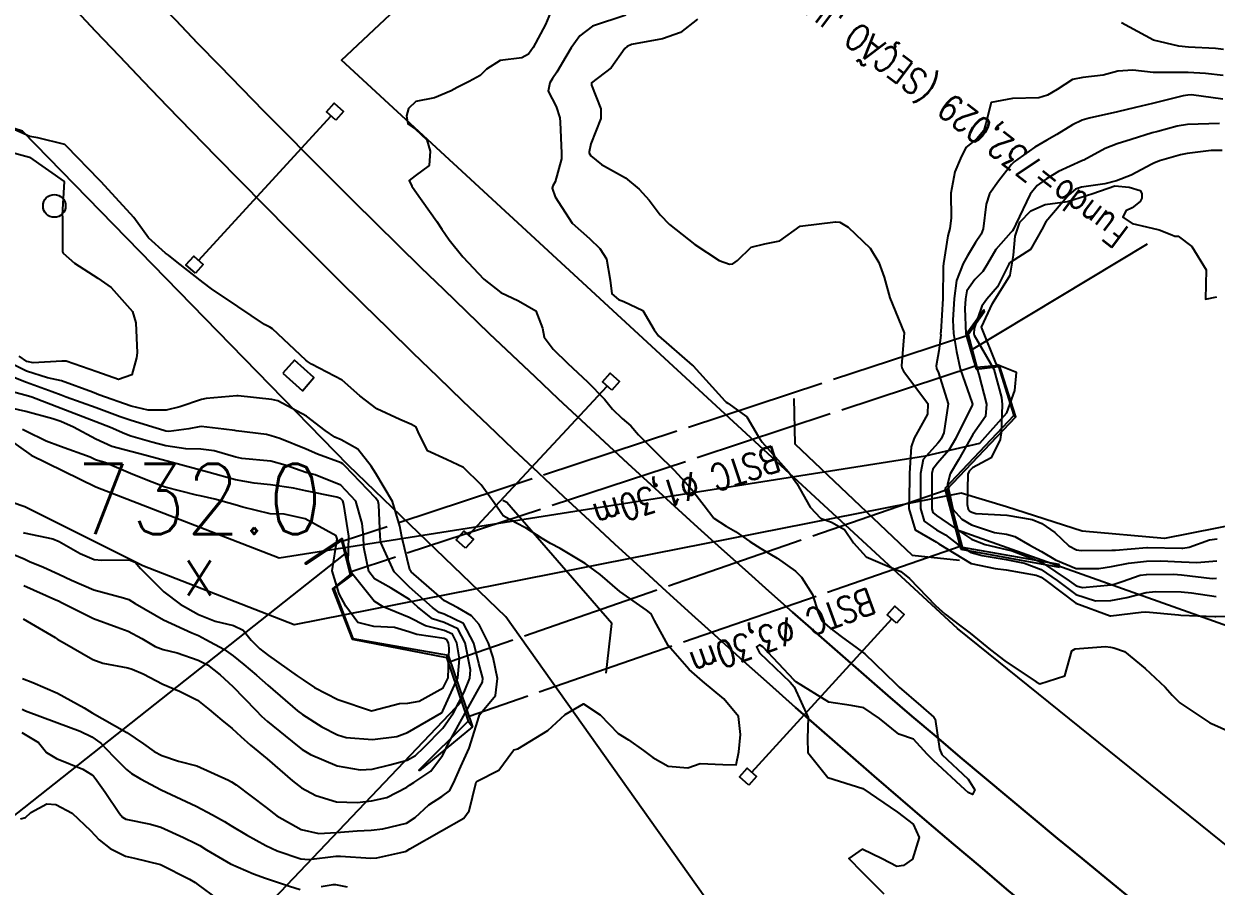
# Model space of a CAD drawing. Header units: metres. Extents: x 318500 to 325275, y 7408834 to 7428799.
# Drawn here: x 323262 to 323330, y 7420963.3 to 7421012.5 of the extents above; entities that cross this region are included whole.
import ezdxf
from ezdxf.enums import TextEntityAlignment as Align

# ---------------------------------------------------------------- set-up
doc = ezdxf.new("R2010")
doc.units = ezdxf.units.M
doc.header["$MEASUREMENT"] = 0
doc.linetypes.add('CONTINUO', pattern=[0])
doc.linetypes.add('TRACEJADO', pattern=[8.7, 8, -0.7])
for name, color, linetype in [('ALA', 45, 'Continuous'), ('Armário', 45, 'Continuous'), ('BUEIRO', 151, 'Continuous'), ('Curvas de Nivel 1m', 11, 'Continuous'), ('Curvas de Nivel 5m', 15, 'Continuous'), ('Divisas', 45, 'Continuous'), ('Hidrografia', 140, 'Continuous'), ('Linha Férrea', 20, 'Continuous'), ('Pontes_Viadutos_Tubos', 190, 'Continuous'), ('Pontos Cotados', 45, 'Continuous'), ('Postes', 20, 'Continuous'), ('Pórticos', 45, 'Continuous'), ('TEXTO', 45, 'Continuous'), ('Vias Primárias', 230, 'Continuous')]:
    doc.layers.add(name, color=color, linetype=linetype)
doc.styles.add('ROMANS', font='romans', dxfattribs={"height": 0.2})
doc.styles.add('Style-STANDARD', font='STANDARD.shx')

# ---------------------------------------------------------------- blocks, each defined once
blk = doc.blocks.new('ELVTXT_70')
at = {"layer": 'Pontos Cotados', "linetype": 'Continuous', "style": 'Style-STANDARD'}
for s, height, p in [('732.0', 4, (0, 4)), ('x', 3, (0, 0))]:
    blk.add_text(s, height=height, dxfattribs=at).set_placement(p, align=Align.MIDDLE_CENTER)

msp = doc.modelspace()

# ---------------------------------------------------------------- linework, layer by layer
at = {"layer": 'ALA', "linetype": 'CONTINUO'}
for points in [[(323315.743, 7420994.803, 734.858), (323316.749, 7420996.204, 734.381)], [(323316.749, 7420996.204, 734.381), (323316.767, 7420996.05, 732.135), (323315.86, 7420994.767, 731.961)], [(323316.3, 7420992.81, 735.321), (323317.577, 7420992.962, 735.197), (323318.466, 7420990.154, 735.338), (323314.518, 7420986.005, 736.303)], [(323317.64, 7420993.012, 731.981), (323316.353, 7420992.893, 732.019)], [(323318.574, 7420990.091, 731.934), (323317.64, 7420993.012, 731.981), (323317.577, 7420992.962, 735.197)], [(323314.632, 7420985.94, 731.996), (323318.574, 7420990.091, 731.934), (323318.466, 7420990.154, 735.338)], [(323280.163, 7420983.161, 735.763), (323278.034, 7420981.74, 734.266)], [(323280.109, 7420983.034, 732.501), (323278.108, 7420981.684, 732.982), (323278.034, 7420981.74, 734.266)], [(323315.504, 7420982.645, 732.054), (323321.019, 7420981.685, 731.976), (323321.06, 7420981.518, 735.376)], [(323315.437, 7420982.546, 736.361), (323321.06, 7420981.518, 735.376)], [(323280.604, 7420981.093, 732.855), (323279.598, 7420980.285, 732.411), (323279.676, 7420980.287, 735.708)], [(323280.721, 7420981.078, 735.74), (323279.676, 7420980.287, 735.708), (323280.761, 7420977.451, 735.763), (323286.192, 7420976.491, 736.745)], [(323279.598, 7420980.285, 732.411), (323280.72, 7420977.401, 732.47), (323280.761, 7420977.451, 735.763)], [(323280.72, 7420977.401, 732.47), (323286.112, 7420976.366, 732.436)], [(323287.338, 7420972.734, 732.501), (323284.527, 7420969.928, 733.791), (323284.544, 7420969.894, 736.195)], [(323287.593, 7420972.407, 737.016), (323284.544, 7420969.894, 736.195)]]:
    msp.add_polyline3d(points, dxfattribs=at)
at = {"layer": 'Armário'}
msp.add_lwpolyline([(323276.77, 7420992.566), (323277.884, 7420991.576), (323278.544, 7420992.32), (323277.43, 7420993.309)], close=True, dxfattribs=at)
at = {"layer": 'BUEIRO', "linetype": 'TRACEJADO', "flags": 128}
for points in [[(323315.769, 7420994.709), (323280.209, 7420982.99)], [(323316.255, 7420992.973), (323280.675, 7420981.249)], [(323314.548, 7420985.892), (323286.321, 7420976.117)], [(323315.398, 7420982.694), (323287.391, 7420972.995)]]:
    msp.add_lwpolyline(points, dxfattribs=at)
at = {"layer": 'BUEIRO', "linetype": 'CONTINUO'}
for points in [[(323315.743, 7420994.803, 734.858), (323316.3, 7420992.81, 735.321)], [(323315.743, 7420994.803, 734.858), (323315.86, 7420994.767, 731.961), (323316.353, 7420992.893, 732.019), (323316.3, 7420992.81, 735.321)], [(323314.518, 7420986.005, 736.303), (323315.437, 7420982.546, 736.361)], [(323314.518, 7420986.005, 736.303), (323314.632, 7420985.94, 731.996), (323315.504, 7420982.645, 732.054), (323315.437, 7420982.546, 736.361)], [(323280.163, 7420983.161, 735.763), (323280.109, 7420983.034, 732.501), (323280.604, 7420981.093, 732.855), (323280.721, 7420981.078, 735.74)], [(323280.721, 7420981.078, 735.74), (323280.163, 7420983.161, 735.763)], [(323286.192, 7420976.491, 736.745), (323286.112, 7420976.366, 732.436), (323287.338, 7420972.734, 732.501), (323287.593, 7420972.407, 737.016)], [(323286.192, 7420976.491, 736.745), (323287.593, 7420972.407, 737.016)]]:
    msp.add_polyline3d(points, dxfattribs=at)
at = {"layer": 'Curvas de Nivel 1m', "flags": 128}
for points, elevation in [([(323292.029, 7421013.136), (323291.742, 7421012.459), (323291.042, 7421011.151), (323290.785, 7421010.773), (323290.401, 7421010.553), (323289.168, 7421010.409), (323288.391, 7421009.916), (323288.032, 7421009.547), (323287.39, 7421009.2), (323286.719, 7421008.863), (323286.372, 7421008.674), (323285.415, 7421008.274), (323284.362, 7421008.061), (323283.931, 7421007.671), (323283.827, 7421007.248), (323283.898, 7421006.799), (323284.342, 7421006.482), (323284.98, 7421005.874), (323285.178, 7421005.227), (323285.125, 7421004.421), (323284.309, 7421003.833), (323283.98, 7421003.57), (323284.134, 7421003.242), (323284.296, 7421002.995), (323285.561, 7421001.221), (323285.844, 7421000.794), (323286.26, 7421000.173), (323287.03, 7420999.202), (323288.231, 7420997.929), (323289.195, 7420997.175), (323290.213, 7420996.706), (323291.19, 7420996.131), (323291.572, 7420995.139), (323291.677, 7420994.623), (323292.182, 7420993.95), (323293.026, 7420993.121), (323294.154, 7420992.072), (323295.117, 7420991.095), (323295.572, 7420990.526), (323296.129, 7420989.987), (323296.622, 7420989.57), (323297.062, 7420989.066), (323298.104, 7420988.013), (323299.081, 7420987.04), (323300.074, 7420985.964), (323300.804, 7420985.019), (323301.346, 7420984.304), (323302.049, 7420983.856), (323302.591, 7420983.537), (323303.396, 7420982.98), (323304.034, 7420982.582), (323304.967, 7420982.02), (323306.015, 7420981.274), (323306.35, 7420980.945), (323306.976, 7420979.954), (323307.306, 7420978.93), (323307.508, 7420978.459), (323307.971, 7420978.047), (323308.618, 7420977.562), (323309.527, 7420976.896), (323309.955, 7420976.566), (323311.715, 7420974.872), (323311.927, 7420974.669), (323313.155, 7420973.608), (323313.902, 7420972.949), (323313.965, 7420972.839), (323314.21, 7420971.161), (323314.356, 7420970.833), (323315.859, 7420969.419), (323316.224, 7420968.806), (323316.109, 7420968.544), (323315.848, 7420968.667), (323315.683, 7420968.813), (323313.875, 7420970.488), (323313.51, 7420970.846), (323312.737, 7420971.706), (323311.891, 7420971.988), (323310.801, 7420972.881), (323309.909, 7420973.489), (323309.184, 7420973.628), (323307.913, 7420973.806), (323306.063, 7420974.948), (323305.932, 7420975.07), (323304.145, 7420976.968), (323303.961, 7420977.083), (323303.776, 7420976.973), (323303.955, 7420976.624), (323305.699, 7420974.952), (323305.926, 7420974.688), (323306.728, 7420972.938), (323306.7, 7420971.75), (323306.711, 7420970.938), (323307.859, 7420969.521), (323309.85, 7420968.89), (323311.83, 7420967.538), (323312.714, 7420966.857), (323313.062, 7420966.1), (323312.674, 7420964.857), (323312.166, 7420964.493), (323311.794, 7420964.441), (323310.944, 7420964.879), (323309.805, 7420965.436), (323309.048, 7420964.901), (323309.789, 7420964.137), (323311.049, 7420962.877)], 738), ([(323296.335, 7421012.988), (323294.423, 7421012.362), (323293.715, 7421011.819), (323293.215, 7421011.122), (323292.913, 7421010.615), (323292.389, 7421009.744), (323292.141, 7421009.376), (323291.988, 7421009.136), (323291.897, 7421008.661), (323292.36, 7421007.774), (323292.566, 7421007.128), (323292.581, 7421006.895), (323292.657, 7421005.127), (323292.664, 7421004.788), (323292.305, 7421003.483), (323292.176, 7421003.258), (323292.139, 7421003.132), (323292.292, 7421002.629), (323293.277, 7421001.12), (323294.261, 7421000.258), (323294.844, 7420999.686), (323295.228, 7420999.095), (323295.441, 7420997.883), (323295.541, 7420997.09), (323295.909, 7420996.777), (323296.216, 7420996.67), (323297.298, 7420996.151), (323297.943, 7420995.054), (323298.195, 7420994.704), (323300.12, 7420993.03), (323300.169, 7420992.984), (323301.982, 7420991.002), (323302.056, 7420990.918), (323302.139, 7420990.855), (323303.235, 7420990.087), (323303.885, 7420988.974), (323304.115, 7420988.638), (323305.605, 7420986.955), (323306.08, 7420986.275), (323306.848, 7420984.938), (323307.434, 7420984.309), (323308.052, 7420984.072), (323308.801, 7420983.663), (323309.316, 7420982.901), (323310.028, 7420982.104), (323311.362, 7420981.534), (323312.016, 7420981.272), (323312.51, 7420980.862), (323313.987, 7420979.332), (323314.551, 7420978.831), (323315.367, 7420978.213), (323315.969, 7420977.747), (323317.126, 7420976.798), (323317.951, 7420976.171), (323319.724, 7420974.972), (323319.932, 7420974.866), (323321.37, 7420975.307), (323321.759, 7420976.733), (323321.961, 7420976.855), (323323.68, 7420976.996), (323323.962, 7420976.951), (323324.166, 7420976.91), (323324.773, 7420976.698), (323325.946, 7420975.733), (323327.086, 7420974.663), (323327.483, 7420974.216), (323327.917, 7420973.784), (323329.637, 7420972.633), (323329.899, 7420972.519), (323331.207, 7420971.924)], 737), ([(323300.427, 7421012.767), (323299.455, 7421012.004), (323298.416, 7421011.642), (323296.646, 7421011.31), (323296.411, 7421011.201), (323296.268, 7421011.082), (323295.503, 7421009.984), (323294.38, 7421009.138), (323294.378, 7421008.994), (323294.899, 7421007.643), (323294.912, 7421007.102), (323294.335, 7421005.648), (323294.237, 7421005.205), (323294.247, 7421005.111), (323294.328, 7421004.966), (323294.948, 7421004.473), (323296.309, 7421003.708), (323297.086, 7421003.068), (323297.666, 7421002.432), (323298.286, 7421001.613), (323298.815, 7421001.045), (323300.263, 7420999.908), (323301.654, 7420999.009), (323302.247, 7420998.797), (323302.432, 7420998.813), (323302.698, 7420998.993), (323303.488, 7420999.755), (323304.265, 7420999.957), (323305.117, 7421000.112), (323306.28, 7421000.95), (323308.283, 7421001.205), (323308.543, 7421001.177), (323309.012, 7421000.909), (323310.262, 7420999.694), (323310.768, 7420998.885), (323311.067, 7420998.052), (323311.394, 7420996.878), (323312.2, 7420994.87), (323312.055, 7420992.988), (323312.076, 7420992.871), (323312.167, 7420992.688), (323313.55, 7420990.849), (323313.531, 7420990.246), (323312.782, 7420988.86), (323312.608, 7420988.368), (323312.502, 7420986.864), (323312.506, 7420986.441), (323312.478, 7420984.864), (323312.829, 7420983.639), (323314.041, 7420982.932), (323314.105, 7420982.903), (323314.183, 7420982.838), (323316.024, 7420981.714), (323317.386, 7420981.43), (323318.019, 7420981.361), (323319.725, 7420981.053), (323320.013, 7420980.948), (323320.28, 7420980.756), (323321.991, 7420979.457), (323323.951, 7420978.74), (323323.98, 7420978.734), (323325.722, 7420978.945), (323325.984, 7420978.955), (323327.845, 7420978.79), (323327.982, 7420978.779), (323329.915, 7420978.696), (323329.981, 7420978.692), (323331.871, 7420978.712)], 736), ([(323330.416, 7421011.036), (323329.961, 7421011.091), (323328.418, 7421011.161), (323327.863, 7421011.214), (323326.423, 7421011.561), (323324.59, 7421012.556)], 736), ([(323330.376, 7421008.191), (323328.586, 7421008.44), (323328.378, 7421008.437), (323328.107, 7421008.384), (323326.373, 7421007.959), (323325.391, 7421007.716), (323324.368, 7421007.476), (323322.761, 7421007.123), (323322.363, 7421007.005), (323321.812, 7421006.738), (323320.919, 7421006.184), (323320.346, 7421005.853), (323319.65, 7421005.461), (323318.68, 7421004.785), (323318.483, 7421004.632), (323318.325, 7421004.481), (323317.576, 7421003.532), (323317.064, 7421002.802), (323316.879, 7421002.22), (323316.716, 7421000.806), (323316.59, 7421000.492), (323316.268, 7421000.026), (323315.808, 7420999.265), (323315.574, 7420998.82), (323315.197, 7420997.864), (323315.05, 7420996.828), (323314.973, 7420995.594), (323315.012, 7420994.828), (323315.195, 7420993.815), (323315.402, 7420992.822), (323316.081, 7420990.871), (323316.097, 7420990.811), (323316.087, 7420990.758), (323315.14, 7420988.825), (323314.756, 7420988.184), (323314.099, 7420987.442), (323313.83, 7420987.108), (323313.776, 7420986.845), (323313.783, 7420985.126), (323313.782, 7420984.844), (323313.843, 7420984.628), (323314.056, 7420984.453), (323315.021, 7420983.797), (323316.043, 7420983.109), (323316.818, 7420982.802), (323318.036, 7420982.527), (323318.371, 7420982.449), (323320.026, 7420981.801), (323321.606, 7420980.736), (323322.006, 7420980.456), (323322.381, 7420980.35), (323324.007, 7420980.497), (323324.18, 7420980.534), (323324.634, 7420980.701), (323325.653, 7420981.047), (323326.016, 7420981.097), (323327.568, 7420981.105), (323328.016, 7420981.077), (323329.776, 7420980.87), (323330.014, 7420980.882)], 734), ([(323261.898, 7420973.407), (323262.097, 7420973.327), (323263.887, 7420972.647), (323265.212, 7420972.155), (323265.875, 7420971.84), (323266.389, 7420971.472), (323267.12, 7420970.719), (323267.855, 7420969.968), (323268.145, 7420969.738), (323268.657, 7420969.438), (323269.841, 7420968.809), (323270.969, 7420968.272), (323271.827, 7420967.876), (323272.755, 7420967.386), (323273.439, 7420966.999), (323273.814, 7420966.773), (323274.699, 7420966.246), (323275.803, 7420965.638), (323276.45, 7420965.334), (323277.793, 7420964.879), (323278.256, 7420964.85), (323279.796, 7420965.024), (323280.054, 7420965.029), (323281.795, 7420964.916), (323282.125, 7420964.927), (323283.495, 7420965.243), (323283.749, 7420965.292), (323283.801, 7420965.312), (323284.018, 7420965.452), (323285.813, 7420966.479), (323287.085, 7420967.191), (323287.406, 7420967.607), (323287.771, 7420969.181), (323287.79, 7420969.242), (323287.852, 7420969.305), (323289.097, 7420969.932), (323289.878, 7420971.015), (323289.943, 7420971.095), (323290.171, 7420971.156), (323291.891, 7420972.191), (323292.872, 7420973.115), (323293.909, 7420973.727), (323294.869, 7420973.09), (323295.89, 7420972.032), (323296.486, 7420971.671), (323297.345, 7420971.058), (323297.874, 7420970.651), (323298.742, 7420970.162), (323299.866, 7420970.071), (323300.569, 7420970.313), (323301.869, 7420970.249), (323302.622, 7420970.235), (323302.78, 7420970.986), (323302.864, 7420971.96), (323302.749, 7420972.987), (323301.915, 7420973.996), (323300.709, 7420975.018), (323299.94, 7420975.685), (323298.743, 7420977.042), (323297.974, 7420978.461), (323297.776, 7420978.851), (323297.503, 7420979.057), (323295.996, 7420980.121), (323294.866, 7420981.097), (323294.019, 7420981.723), (323292.579, 7420982.578), (323292.036, 7420982.858), (323291.562, 7420983.137), (323290.64, 7420983.745), (323290.049, 7420984.037), (323289.333, 7420984.448), (323288.817, 7420985.179), (323288.075, 7420986.21), (323287.066, 7420987.2), (323286.097, 7420987.644), (323285.014, 7420988.137), (323284.481, 7420989.234), (323284.374, 7420989.497), (323284.116, 7420989.642), (323283.446, 7420989.924), (323282.129, 7420990.543), (323281.168, 7420991.28), (323280.153, 7420992.181), (323278.403, 7420993.08), (323278.169, 7420993.247), (323278.084, 7420993.321), (323276.188, 7420995.094), (323276.039, 7420995.192), (323275.726, 7420995.347), (323274.205, 7420996.37), (323272.701, 7420997.393), (323272.225, 7420997.741), (323270.754, 7420998.903), (323270.248, 7420999.295), (323270.072, 7420999.423), (323269.105, 7421000.284), (323268.27, 7421001.45), (323266.408, 7421003.478), (323266.302, 7421003.598), (323264.462, 7421005.499), (323264.393, 7421005.562), (323264.331, 7421005.61), (323262.804, 7421005.994), (323262.335, 7421006.066), (323261.314, 7421006.52)], 738), ([(323330.18, 7421006.813), (323328.361, 7421006.758), (323327.781, 7421006.659), (323326.669, 7421006.362), (323326.354, 7421006.276), (323325.14, 7421005.907), (323324.344, 7421005.644), (323323.672, 7421005.384), (323322.44, 7421004.729), (323322.365, 7421004.694), (323322.329, 7421004.68), (323321.002, 7421004.067), (323320.314, 7421003.664), (323319.791, 7421003.284), (323319.387, 7421002.774), (323318.575, 7421001.078), (323318.435, 7421000.788), (323318.373, 7421000.694), (323318.277, 7421000.597), (323317.435, 7420999.626), (323316.955, 7420998.803), (323316.682, 7420998.367), (323316.237, 7420997.925), (323315.778, 7420997.265), (323315.695, 7420996.818), (323315.662, 7420996.266), (323315.714, 7420994.817), (323316.176, 7420993.234), (323316.36, 7420992.808), (323316.467, 7420992.505), (323316.89, 7420990.803), (323316.837, 7420990.099), (323316.123, 7420989.071), (323315.959, 7420988.812), (323315.299, 7420987.625), (323314.819, 7420986.829), (323314.668, 7420986.244), (323314.976, 7420984.826), (323315.485, 7420984.25), (323316.051, 7420983.917), (323317.36, 7420983.484), (323318.046, 7420983.384), (323318.515, 7420983.253), (323319.361, 7420982.77), (323320.035, 7420982.4), (323320.842, 7420981.933), (323322.021, 7420981.441), (323323.303, 7420981.435), (323324.022, 7420981.543), (323324.987, 7420981.734), (323326.028, 7420981.856), (323326.831, 7420981.864), (323328.027, 7420981.812), (323328.892, 7420981.777), (323330.029, 7420981.881)], 733), ([(323260.496, 7421005.389), (323262.321, 7421004.898), (323264.3, 7421003.5), (323264.182, 7421001.591), (323264.198, 7421001.501), (323264.211, 7421001.443), (323264.215, 7420999.501), (323264.249, 7420999.42), (323264.892, 7420998.841), (323266.228, 7420997.984), (323266.974, 7420997.469), (323268.2, 7420996.089), (323268.39, 7420995.447), (323268.455, 7420993.728), (323268.424, 7420993.446), (323268.374, 7420993.24), (323268.156, 7420992.483), (323267.407, 7420992.206), (323266.158, 7420992.659), (323264.413, 7420993.25), (323264.166, 7420993.266), (323262.533, 7420993.155), (323262.166, 7420993.242), (323261.743, 7420993.536)], 738), ([(323330.34, 7421005.279), (323329.707, 7421005.269), (323328.337, 7421005.101), (323327.966, 7421005.025), (323326.758, 7421004.674), (323326.449, 7421004.558), (323326.327, 7421004.491), (323325.144, 7421003.871), (323324.312, 7421003.542), (323323.653, 7421003.374), (323322.307, 7421003.174), (323321.98, 7421003.06), (323321.591, 7421002.741), (323320.284, 7421001.21), (323320.049, 7421000.763), (323319.4, 7420999.636), (323318.252, 7420998.892), (323318.196, 7420998.845), (323318.167, 7420998.791), (323317.522, 7420997.506), (323316.923, 7420996.803), (323316.628, 7420996.393), (323316.203, 7420995.122), (323316.181, 7420994.81), (323316.199, 7420994.735), (323317.31, 7420992.799), (323317.755, 7420991.184), (323317.792, 7420990.793), (323317.741, 7420989.177), (323317.677, 7420988.794), (323317.163, 7420987.74), (323316.096, 7420987.183), (323315.911, 7420986.994), (323315.843, 7420986.814), (323315.798, 7420985.08), (323315.856, 7420984.813), (323315.951, 7420984.704), (323316.058, 7420984.644), (323316.286, 7420984.579), (323318.057, 7420984.485), (323319.507, 7420984.221), (323320.052, 7420983.994), (323320.794, 7420983.495), (323321.596, 7420982.737), (323322.037, 7420982.503), (323322.295, 7420982.468), (323324.037, 7420982.481), (323324.254, 7420982.49), (323326.039, 7420982.631), (323326.087, 7420982.632), (323328.039, 7420982.586), (323328.101, 7420982.588), (323328.451, 7420982.646), (323329.618, 7420983.061), (323330.045, 7420983.119)], 732), ([(323261.924, 7420975.161), (323262.516, 7420974.926), (323263.912, 7420974.33), (323265.436, 7420973.485), (323265.896, 7420973.214), (323266.472, 7420972.891), (323267.88, 7420972.09), (323268.835, 7420971.436), (323269.438, 7420970.999), (323269.863, 7420970.763), (323270.828, 7420970.442), (323271.862, 7420970.179), (323273.677, 7420969.373), (323273.849, 7420969.272), (323274.118, 7420969.093), (323275.827, 7420967.798), (323276.433, 7420967.334), (323277.812, 7420966.545), (323278.831, 7420966.326), (323279.811, 7420966.375), (323281.019, 7420966.479), (323281.813, 7420966.523), (323282.479, 7420966.588), (323283.817, 7420966.915), (323284.319, 7420967.233), (323285.094, 7420967.958), (323285.838, 7420968.432), (323286.284, 7420968.763), (323286.509, 7420969.2), (323286.92, 7420970.138), (323287.399, 7420971.187), (323287.896, 7420972.766), (323287.988, 7420973.09), (323288.063, 7420973.178), (323288.899, 7420974.187), (323289.01, 7420975.169), (323288.758, 7420976.362), (323288.503, 7420977.175), (323287.971, 7420978.244), (323287.524, 7420978.736), (323286.76, 7420979.198), (323285.986, 7420979.595), (323284.082, 7420981.239), (323284.012, 7420981.351), (323283.549, 7420983.245), (323283.447, 7420983.845), (323283.029, 7420985.25), (323282.084, 7420986.861), (323281.813, 7420987.264), (323281.057, 7420988.234), (323280.105, 7420988.765), (323279.734, 7420988.923), (323279.184, 7420989.304), (323278.122, 7420990.13), (323276.48, 7420990.991), (323276.136, 7420991.08), (323274.229, 7420991.278), (323274.139, 7420991.275), (323272.397, 7420991.135), (323272.135, 7420991.073), (323270.889, 7420990.652), (323270.126, 7420990.47), (323269.096, 7420990.465), (323268.129, 7420990.692), (323266.275, 7420991.341), (323266.139, 7420991.391), (323265.913, 7420991.482), (323264.15, 7420992.141), (323263.352, 7420992.312), (323262.157, 7420992.681), (323260.382, 7420993.557)], 737), ([(323261.965, 7420978.561), (323263.789, 7420977.502), (323263.881, 7420977.433), (323263.949, 7420977.389), (323264.193, 7420977.252), (323265.938, 7420976.243), (323266.504, 7420976.04), (323267.933, 7420975.769), (323268.184, 7420975.697), (323268.816, 7420975.437), (323269.921, 7420974.84), (323270.886, 7420974.44), (323271.908, 7420973.919), (323272.575, 7420973.39), (323273.299, 7420972.784), (323273.889, 7420972.309), (323274.375, 7420971.852), (323274.932, 7420971.354), (323275.869, 7420970.585), (323277.326, 7420969.325), (323277.844, 7420968.924), (323278.655, 7420968.491), (323279.832, 7420968.123), (323281.016, 7420968.088), (323281.834, 7420968.177), (323282.707, 7420968.381), (323283.846, 7420968.967), (323284.003, 7420969.082), (323284.251, 7420969.234), (323285.202, 7420969.878), (323285.873, 7420970.77), (323286.025, 7420971.061), (323286.088, 7420971.207), (323286.288, 7420971.608), (323287.172, 7420973.191), (323287.92, 7420974.546), (323288.151, 7420974.953), (323288.168, 7420975.178), (323287.943, 7420976.021), (323287.664, 7420977.184), (323287.077, 7420978.299), (323285.976, 7420978.822), (323285.687, 7420978.924), (323285.298, 7420979.22), (323283.997, 7420980.38), (323283.119, 7420981.249), (323282.356, 7420982.927), (323282.314, 7420983.257), (323282.251, 7420985.065), (323282.201, 7420985.259), (323282.063, 7420985.468), (323280.314, 7420987.287), (323280.201, 7420987.399), (323280.092, 7420987.46), (323278.746, 7420987.96), (323278.099, 7420988.241), (323276.592, 7420988.848), (323276.107, 7420989.009), (323275.831, 7420989.068), (323274.109, 7420989.284), (323274.036, 7420989.298), (323273.403, 7420989.381), (323272.112, 7420989.529), (323271.992, 7420989.521), (323271.409, 7420989.407), (323270.278, 7420989.249), (323270.108, 7420989.26), (323269.983, 7420989.296), (323269.543, 7420989.429), (323268.116, 7420989.871), (323267.49, 7420990.089), (323266.127, 7420990.593), (323264.418, 7420991.215), (323264.137, 7420991.32), (323263.62, 7420991.508), (323262.148, 7420992.051), (323261.332, 7420992.363)], 736), ([(323260.911, 7420982.439), (323262.014, 7420981.978), (323262.329, 7420981.841), (323263.117, 7420981.513), (323264.004, 7420981.117), (323264.72, 7420980.772), (323265.991, 7420980.22), (323267.684, 7420979.755), (323267.983, 7420979.662), (323268.356, 7420979.444), (323269.966, 7420978.5), (323271.589, 7420977.77), (323271.953, 7420977.609), (323272.389, 7420977.393), (323273.402, 7420976.836), (323273.941, 7420976.453), (323274.543, 7420975.965), (323275.27, 7420975.35), (323275.922, 7420974.775), (323277.609, 7420973.323), (323277.898, 7420973.104), (323278.995, 7420972.407), (323279.887, 7420971.943), (323280.392, 7420971.79), (323281.884, 7420971.692), (323283.271, 7420971.861), (323283.889, 7420972.091), (323285.813, 7420973.211), (323285.902, 7420973.322), (323286.742, 7420975.198), (323286.853, 7420976.29), (323286.7, 7420977.199), (323286.446, 7420977.684), (323285.967, 7420977.891), (323284.913, 7420978.169), (323283.974, 7420978.648), (323282.495, 7420979.255), (323281.985, 7420979.567), (323280.609, 7420981.281), (323280.494, 7420981.762), (323280.529, 7420983.283), (323280.259, 7420985.085), (323280.187, 7420985.288), (323280.062, 7420985.422), (323279.855, 7420985.501), (323278.068, 7420985.858), (323277.389, 7420986.008), (323276.073, 7420986.212), (323275.13, 7420986.298), (323274.077, 7420986.49), (323272.573, 7420986.902), (323272.085, 7420987.045), (323270.753, 7420987.413), (323270.092, 7420987.583), (323268.618, 7420987.965), (323268.096, 7420988.099), (323267.027, 7420988.394), (323266.103, 7420988.812), (323264.836, 7420989.493), (323264.115, 7420989.809), (323263.655, 7420989.968), (323262.123, 7420990.386), (323261.032, 7420990.641)], 734), ([(323261.985, 7420983.486), (323262.029, 7420983.475), (323263.65, 7420983.129), (323264.025, 7420982.973), (323265.219, 7420982.287), (323266.015, 7420981.948), (323266.444, 7420981.903), (323268.015, 7420981.938), (323268.359, 7420981.791), (323268.661, 7420981.44), (323269.99, 7420980.112), (323270.91, 7420979.411), (323271.971, 7420978.811), (323272.918, 7420978.434), (323273.962, 7420978.194), (323274.517, 7420977.92), (323274.971, 7420977.355), (323275.453, 7420976.848), (323275.947, 7420976.475), (323277.586, 7420975.323), (323277.926, 7420975.084), (323278.576, 7420974.654), (323279.91, 7420973.965), (323281.834, 7420973.328), (323281.901, 7420973.329), (323283.421, 7420973.731), (323283.908, 7420973.765), (323284.549, 7420973.87), (323285.921, 7420974.634), (323286.197, 7420975.206), (323286.263, 7420976.897), (323286.219, 7420977.206), (323286.13, 7420977.376), (323285.962, 7420977.447), (323284.407, 7420977.676), (323283.966, 7420977.816), (323283.142, 7420978.075), (323281.969, 7420978.123), (323281.056, 7420978.359), (323280.364, 7420979.284), (323279.991, 7420979.993), (323279.579, 7420981.296), (323279.87, 7420983.134), (323279.816, 7420983.293), (323278.044, 7420984.274), (323276.845, 7420984.535), (323276.048, 7420984.561), (323274.491, 7420984.926), (323274.056, 7420985.071), (323272.894, 7420985.387), (323272.063, 7420985.576), (323271.848, 7420985.618), (323270.07, 7420986.083), (323269.065, 7420986.445), (323268.081, 7420986.854), (323266.616, 7420987.472), (323266.202, 7420987.589), (323266.092, 7420987.634), (323265.785, 7420987.791), (323264.099, 7420988.401), (323263.282, 7420988.692), (323262.107, 7420989.267), (323261.934, 7420989.358)], 733), ([(323261.878, 7420972.09), (323262.829, 7420971.516), (323263.293, 7420970.938), (323263.861, 7420970.597), (323265.357, 7420969.983), (323265.852, 7420969.694), (323265.968, 7420969.595), (323266.06, 7420969.477), (323266.631, 7420968.675), (323267.466, 7420967.455), (323267.624, 7420967.259), (323267.817, 7420967.143), (323269.232, 7420966.847), (323269.813, 7420966.68), (323271.109, 7420966.104), (323271.804, 7420965.758), (323272.037, 7420965.631), (323272.423, 7420965.391), (323273.788, 7420964.598), (323275.106, 7420964.024), (323275.777, 7420963.78), (323277.144, 7420963.326), (323277.767, 7420963.131)], 739), ([(323278.964, 7420963.302), (323279.643, 7420963.421), (323279.772, 7420963.419), (323280.447, 7420963.28)], 739)]:
    msp.add_lwpolyline(points, dxfattribs=dict(at, elevation=elevation))
at = {"layer": 'Curvas de Nivel 5m', "flags": 128}
for points, elevation in [([(323330.394, 7421009.556), (323329.38, 7421009.655), (323328.396, 7421009.723), (323327.34, 7421009.722), (323326.396, 7421009.728), (323325.239, 7421009.856), (323324.396, 7421009.794), (323323.544, 7421009.567), (323322.391, 7421009.438), (323321.807, 7421009.321), (323320.921, 7421008.752), (323320.377, 7421008.429), (323319.879, 7421008.272), (323318.374, 7421008.233), (323317.167, 7421008.008), (323316.869, 7421006.805), (323316.747, 7421006.413), (323316.347, 7421005.938), (323315.715, 7421005.444), (323315.417, 7421004.824), (323315.097, 7421004.049), (323314.866, 7421002.832), (323314.877, 7421001.422), (323314.801, 7421000.832), (323314.7, 7421000.407), (323314.444, 7420998.837), (323314.435, 7420998.65), (323314.408, 7420996.837), (323314.286, 7420994.923), (323314.285, 7420994.839), (323314.298, 7420994.739), (323314.185, 7420993.839), (323314.019, 7420992.996), (323314.044, 7420992.842), (323314.166, 7420992.597), (323314.711, 7420990.831), (323314.457, 7420989.169), (323314.311, 7420988.837), (323314.239, 7420988.717), (323314.116, 7420988.592), (323313.296, 7420987.658), (323313.137, 7420986.854), (323313.139, 7420985.789), (323313.131, 7420984.854), (323313.335, 7420984.133), (323314.048, 7420983.644), (323314.562, 7420983.349), (323315.243, 7420982.822), (323316.033, 7420982.341), (323316.657, 7420982.177), (323318.027, 7420981.95), (323319.065, 7420981.734), (323320.019, 7420981.375), (323320.92, 7420980.746), (323321.998, 7420979.957), (323323.115, 7420979.597), (323323.994, 7420979.614), (323324.909, 7420979.784), (323326.001, 7420980.067), (323326.545, 7420980.129), (323328.002, 7420980.105), (323328.591, 7420980.055), (323329.998, 7420979.844)], 735), ([(323261.994, 7420980.474), (323263.832, 7420979.652), (323263.981, 7420979.587), (323264.153, 7420979.498), (323265.966, 7420978.579), (323267.33, 7420978.089), (323267.956, 7420977.867), (323268.736, 7420977.438), (323269.5, 7420976.981), (323269.944, 7420976.819), (323270.737, 7420976.617), (323271.938, 7420976.215), (323272.48, 7420975.936), (323273.196, 7420975.381), (323273.92, 7420974.707), (323275.241, 7420973.35), (323275.563, 7420973.011), (323275.894, 7420972.719), (323277.601, 7420971.323), (323277.877, 7420971.118), (323278.348, 7420970.838), (323279.863, 7420970.187), (323281.175, 7420969.955), (323281.861, 7420969.999), (323282.88, 7420970.235), (323283.869, 7420970.513), (323284.33, 7420970.776), (323284.804, 7420971.226), (323285.891, 7420972.324), (323286.508, 7420973.201), (323287.112, 7420974.386), (323287.437, 7420975.187), (323287.471, 7420975.653), (323287.178, 7420977.192), (323286.76, 7420977.99), (323285.971, 7420978.351), (323285.31, 7420978.557), (323284.47, 7420979.233), (323283.986, 7420979.661), (323282.94, 7420980.307), (323282.004, 7420980.838), (323281.676, 7420981.265), (323281.399, 7420982.645), (323281.363, 7420983.27), (323281.304, 7420984.009), (323280.937, 7420985.277), (323280.073, 7420986.189), (323278.618, 7420986.775), (323278.084, 7420986.914), (323276.902, 7420987.332), (323276.092, 7420987.564), (323274.441, 7420987.713), (323274.094, 7420987.775), (323272.864, 7420988.155), (323272.098, 7420988.246), (323271.244, 7420988.263), (323270.1, 7420988.43), (323269.306, 7420988.636), (323268.105, 7420988.99), (323267.761, 7420989.109), (323266.945, 7420989.467), (323266.115, 7420989.808), (323265.606, 7420989.997), (323264.126, 7420990.566), (323262.452, 7420991.209), (323262.137, 7420991.306), (323261.201, 7420991.544)], 735), ([(323261.814, 7420967.152), (323262.097, 7420967.244), (323262.401, 7420967.521), (323263.32, 7420968.015), (323263.827, 7420967.985), (323264.756, 7420967.491), (323265.81, 7420966.493), (323266.292, 7420965.96), (323266.916, 7420965.463), (323267.794, 7420965.038), (323268.315, 7420964.919), (323269.787, 7420964.564), (323271.458, 7420963.72), (323271.772, 7420963.529), (323271.946, 7420963.397), (323273.75, 7420962.059)], 740)]:
    msp.add_lwpolyline(points, dxfattribs=dict(at, elevation=elevation))
at = {"layer": 'Divisas'}
for points in [[(323464.985, 7420823.566), (323458.403, 7420814.46), (323438.905, 7420833.062), (323423.67, 7420847.983), (323419.136, 7420857.032), (323416.463, 7420862.664), (323411.936, 7420868.121), (323399.683, 7420879.049), (323321.81, 7420933.152), (323326.713, 7420941.072), (323323.257, 7420943.211), (323301.669, 7420961.523), (323289.488, 7420978.684), (323280.522, 7420987.318), (323261.927, 7421006.383), (323222.421, 7421018.971), (323198.968, 7421028.809)], [(323784.959, 7420620.645), (323768.467, 7420636.368), (323739.297, 7420660.558), (323659.153, 7420721.385), (323609.484, 7420757.602), (323501.702, 7420839.397), (323506.094, 7420845.883), (323497.616, 7420851.781), (323499.344, 7420854.265), (323501.144, 7420856.854), (323487.762, 7420866.771), (323482.585, 7420859.786), (323479.418, 7420862.133), (323476.265, 7420857.878), (323458.278, 7420870.881), (323417.328, 7420901.638), (323386.048, 7420924.437), (323350.336, 7420950.07), (323335.494, 7420961.692), (323315.254, 7420978.022), (323280.122, 7421010.425), (323287.846, 7421017.699)]]:
    msp.add_lwpolyline(points, dxfattribs=at)
at = {"layer": 'Hidrografia'}
for points in [[(323256.352, 7420992.198), (323262.416, 7420987.899), (323266.101, 7420986.091), (323276.564, 7420982.036), (323313.411, 7420987.857), (323316.519, 7420988.585), (323318.061, 7420990.321), (323318.512, 7420991.584), (323318.602, 7420992.621), (323317.474, 7420993.072), (323316.616, 7420995.191), (323317.248, 7420996.543), (323318.241, 7420998.166), (323318.443, 7420999.299), (323318.533, 7421000.381), (323318.804, 7421001.192), (323319.435, 7421001.824), (323320.247, 7421002.184), (323321.51, 7421002.365), (323322.954, 7421002.816), (323324.217, 7421003.267), (323325.029, 7421003.176), (323325.661, 7421002.996), (323325.751, 7421002.816), (323325.751, 7421002.545), (323325.661, 7421002.365), (323325.21, 7421002.004), (323324.849, 7421001.824), (323324.668, 7421001.463), (323325.21, 7421001.102), (323326.022, 7421000.922), (323326.743, 7421000.742), (323327.465, 7421000.471), (323327.646, 7421000.381), (323327.826, 7421000.381), (323328.61, 7420999.795), (323329.42, 7420998.46), (323329.379, 7420996.802), (323330.027, 7420996.923)], [(323333.009, 7420984.316), (323327.052, 7420983.144), (323322.348, 7420983.558), (323318.048, 7420984.944), (323315.453, 7420985.733), (323315.453, 7420985.733), (323277.419, 7420978.223), (323268.796, 7420981.586), (323262.056, 7420984.958), (323253.206, 7420987.975), (323247.02, 7420990.872), (323239.854, 7420992.909), (323226.895, 7420995.295), (323214.204, 7420997.178), (323200.458, 7420998.153)]]:
    msp.add_lwpolyline(points, dxfattribs=at)
at = {"layer": 'Linha Férrea'}
for points in [[(322143.825, 7422393.254, 0.177055), (322348.62, 7422102.056), (322434.806, 7422041.149, -0.110991), (322629.993, 7421830.678), (322682.61, 7421743.599), (322746.773, 7421641.593), (322762.264, 7421616.034), (322784.09, 7421580.598, 0.089131), (322895.412, 7421449.131), (322994.737, 7421367.338, -0.08158), (323134.171, 7421212.836), (323192.504, 7421114.159, 0.09806), (323348.116, 7420944.919), (323507.932, 7420825.984), (323699.619, 7420681.705), (323733.067, 7420655.668, -0.104587), (323843.705, 7420529.863, -0.339852), (323771.4, 7420065.587)], [(323771.4, 7420065.587, 0.339852), (323843.705, 7420529.863, 0.104587), (323733.067, 7420655.668), (323699.619, 7420681.705), (323507.932, 7420825.984), (323348.116, 7420944.919, -0.09806), (323192.504, 7421114.159), (323134.171, 7421212.836, 0.08158), (322994.737, 7421367.338), (322895.412, 7421449.131, -0.089131), (322784.09, 7421580.598), (322762.264, 7421616.034), (322746.773, 7421641.593), (322682.61, 7421743.599), (322629.993, 7421830.678, 0.110991), (322434.806, 7422041.149), (322348.62, 7422102.056, -0.177055), (322143.825, 7422393.254)], [(322140.246, 7422392.292, 0.177815), (322346.493, 7422099.021), (322440.925, 7422031.999, -0.098061), (322613.888, 7421848.216), (322683.948, 7421733.892), (322746.506, 7421634.335), (322780.475, 7421578.692, 0.094269), (322901.272, 7421438.87), (322999.189, 7421358.366, -0.08072), (323136.386, 7421201.409), (323184.599, 7421119.369, 0.102464), (323355.759, 7420933.913), (323510.091, 7420819.318), (323694.288, 7420680.697, -0.007988), (323738.117, 7420646.682, -0.098634), (323840.146, 7420527.887, -0.339824), (323768.602, 7420068.543)], [(323768.602, 7420068.543, 0.339824), (323840.146, 7420527.887, 0.098634), (323738.117, 7420646.682, 0.007988), (323694.288, 7420680.697), (323510.091, 7420819.318), (323355.759, 7420933.913, -0.102464), (323184.599, 7421119.369), (323136.386, 7421201.409, 0.08072), (322999.189, 7421358.366), (322901.272, 7421438.87, -0.094269), (322780.475, 7421578.692), (322746.506, 7421634.335), (322683.948, 7421733.892), (322613.888, 7421848.216, 0.098061), (322440.925, 7422031.999), (322346.493, 7422099.021, -0.177815), (322140.246, 7422392.292)]]:
    msp.add_lwpolyline(points, format="xyb", dxfattribs=at)
at = {"layer": 'Pontes_Viadutos_Tubos'}
for points in [[(323305.917, 7420991.135), (323305.971, 7420988.538), (323312.666, 7420982.188), (323315.353, 7420981.908)], [(323295.215, 7420975.464), (323295.541, 7420978.306), (323289.539, 7420985.203), (323289.313, 7420985.322)]]:
    msp.add_lwpolyline(points, dxfattribs=at)
at = {"layer": 'Postes'}
msp.add_circle((323263.74, 7421002.11), 0.645, dxfattribs=at)
at = {"layer": 'Pórticos'}
for points in [[(323279.793, 7421007.002), (323279.258, 7421007.479), (323279.697, 7421007.972), (323280.232, 7421007.495)], [(323271.782, 7420998.272), (323271.247, 7420998.749), (323271.687, 7420999.242), (323272.222, 7420998.765)], [(323295.532, 7420991.599), (323294.997, 7420992.077), (323295.436, 7420992.57), (323295.971, 7420992.092)], [(323287.195, 7420982.598), (323286.66, 7420983.075), (323287.099, 7420983.568), (323287.635, 7420983.091)], [(323311.765, 7420978.318), (323311.23, 7420978.795), (323311.67, 7420979.288), (323312.205, 7420978.811)], [(323303.341, 7420969.082), (323302.806, 7420969.56), (323303.245, 7420970.053), (323303.78, 7420969.575)]]:
    msp.add_lwpolyline(points, close=True, dxfattribs=at)
for points in [[(323271.955, 7420999.003), (323279.525, 7421007.241)], [(323287.367, 7420983.33), (323295.264, 7420991.838)], [(323303.513, 7420969.814), (323311.498, 7420978.557)]]:
    msp.add_lwpolyline(points, dxfattribs=at)
at = {"layer": 'TEXTO', "linetype": 'CONTINUO'}
for points in [[(323316.034, 7420993.905, 0), (323326.088, 7420999.958, 0)], [(323315.18, 7420983.663, 0), (323333.858, 7420977.023, 0)], [(323280.308, 7420982.278, 0), (323256.794, 7420963.679, 0)], [(323286.998, 7420973.887, 0), (323262.168, 7420947.786, 0)]]:
    msp.add_polyline3d(points, dxfattribs=at)
at = {"layer": 'Vias Primárias'}
for points in [[(323715.644, 7420145.548, 0), (323709.04, 7420132.939)], [(323831.088, 7420001.787, 0), (323833.844, 7420008.443, 0.220888)], [(323205.069, 7420933.766, 0), (323207.298, 7420931.929, 0.020742), (323210.311, 7420929.649), (323213.335, 7420928.865), (323214.564, 7420929.479), (323216.061, 7420926.782), (323213.869, 7420925.313), (323213.871, 7420924.556), (323218.068, 7420917.639), (323222.108, 7420910.972), (323227.38, 7420903.131), (323230.217, 7420898.982, 0.38291), (323236.446, 7420897.46), (323249.502, 7420903.926), (323257.59, 7420907.836)]]:
    msp.add_lwpolyline(points, format="xyb", dxfattribs=at)

# ---------------------------------------------------------------- block references
at = {"layer": 'Pontos Cotados', "linetype": 'Continuous'}
msp.add_blockref('ELVTXT_70', (323272.01, 7420981.4, 732.04), dxfattribs=at)

# ---------------------------------------------------------------- texts
at = {"layer": 'TEXTO', "style": 'ROMANS', "width": 0.8}
for s, rotation, p in [('Fundo=732,029 (SEÇÃO JUSANTE)', 142.73378, (323325.111, 7421000.818)), ('BSTC Ø1,30m', 198.11679, (323304.81, 7420988.482)), ('BSTC Ø3,30m', 200.06682, (323310.194, 7420980.369))]:
    msp.add_text(s, height=1.5, rotation=rotation, dxfattribs=at).set_placement(p)

doc.saveas('drawing.dxf')
